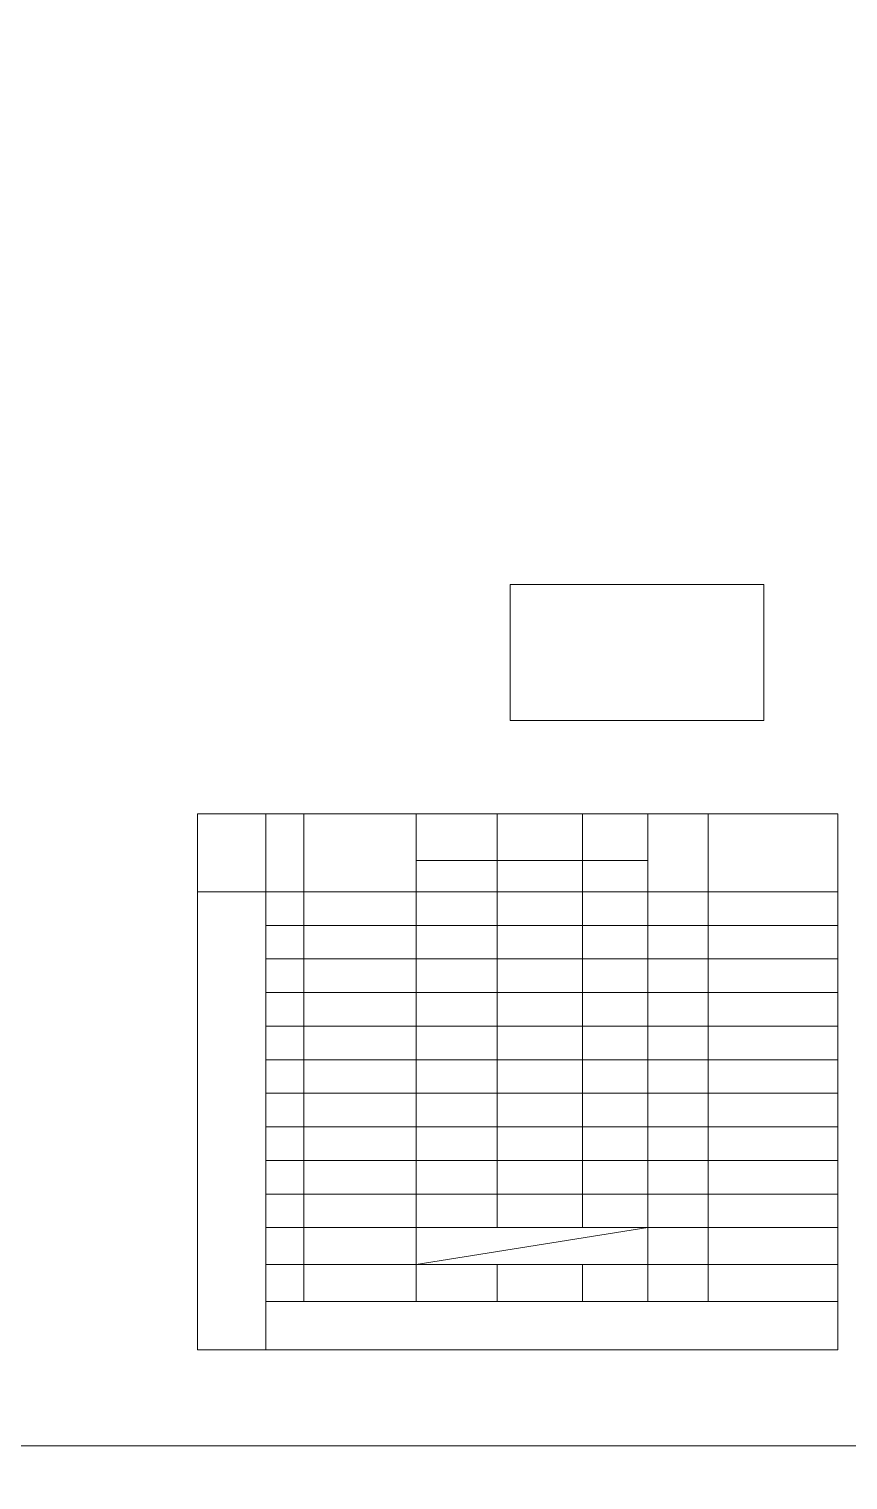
# Model space of a CAD drawing. Extents: x 485428 to 797698, y 56414 to 211814.
# Drawn here: x 728067 to 733668, y 123382 to 133298 of the extents above; entities that cross this region are included whole.
import ezdxf

# ---------------------------------------------------------------- set-up
doc = ezdxf.new("R2010")
doc.units = 0
doc.header["$LTSCALE"] = 1000
doc.header["$MEASUREMENT"] = 0
doc.layers.add('钢架', color=7, linetype='Continuous', lineweight=25)

msp = doc.modelspace()

# ---------------------------------------------------------------- linework, layer by layer
at = {"color": 1, "lineweight": 15}
for p, q in [((729220.1, 127935.4), (729220.1, 124271.4)), ((729685.9, 124271.4), (729685.9, 127935.4))]:
    msp.add_line(p, q, dxfattribs=at)
at = {"lineweight": 15}
for p, q in [((730715.6, 127616), (730715.6, 127935.4)), ((730715.6, 127935.4), (730715.6, 124853.6)), ((731269.4, 127935.4), (731269.4, 125106.2)), ((733597.8, 127935.4), (733597.8, 124271.4)), ((730715.6, 124853.6), (732298.4, 125106.2)), ((730715.6, 124853.6), (730715.6, 124600.9)), ((731269.4, 124853.6), (731269.4, 124600.9))]:
    msp.add_line(p, q, dxfattribs=at)
for points in [[(718888.1, 134114.2), (733738.1, 134114.2), (733738.1, 123614.2), (718888.1, 123614.2)], [(731358.7, 129501.1), (733093, 129501.1), (733093, 128571.9), (731358.7, 128571.9)], [(718888.1, 123614.2), (733738.1, 123614.2), (733738.1, 113114.2), (718888.1, 113114.2)]]:
    msp.add_lwpolyline(points, close=True, dxfattribs=at)
at = {"layer": '钢架', "lineweight": 15}
for p, q in [((729220.1, 127935.4), (733597.8, 127935.4)), ((729945.9, 127935.4), (729945.9, 124600.9)), ((731853.4, 127935.4), (731853.4, 126024.3)), ((732298.4, 127935.4), (732298.4, 124853.6)), ((732711.1, 127935.4), (732711.1, 124853.6)), ((730715.6, 127616), (732298.4, 127616)), ((729220.1, 127401.4), (733597.8, 127401.4)), ((729685.9, 127171.9), (733597.8, 127171.9)), ((729685.9, 126942.4), (733597.8, 126942.4)), ((729685.9, 126712.9), (733597.8, 126712.9)), ((729685.9, 126712.9), (733597.8, 126712.9)), ((729685.9, 126483.4), (733597.8, 126483.4)), ((729685.9, 126253.8), (733597.8, 126253.8)), ((729685.9, 126024.3), (733597.8, 126024.3)), ((731853.4, 126024.3), (731853.4, 125106.2)), ((729685.9, 125794.8), (733597.8, 125794.8)), ((729685.9, 125565.3), (733597.8, 125565.3)), ((729685.9, 125335.8), (733597.8, 125335.8)), ((729685.9, 125106.2), (733597.8, 125106.2)), ((729685.9, 125106.2), (733597.8, 125106.2)), ((729685.9, 125106.2), (733597.8, 125106.2)), ((729685.9, 125106.2), (733597.8, 125106.2)), ((729685.9, 124853.6), (733597.8, 124853.6)), ((729685.9, 124853.6), (733597.8, 124853.6)), ((731853.4, 124853.6), (731853.4, 124600.9)), ((732298.4, 124853.6), (732298.4, 124600.9)), ((732711.1, 124853.6), (732711.1, 124600.9)), ((729685.9, 124600.9), (733597.8, 124600.9)), ((729220.1, 124271.4), (733597.8, 124271.4))]:
    msp.add_line(p, q, dxfattribs=at)

doc.saveas('drawing.dxf')
